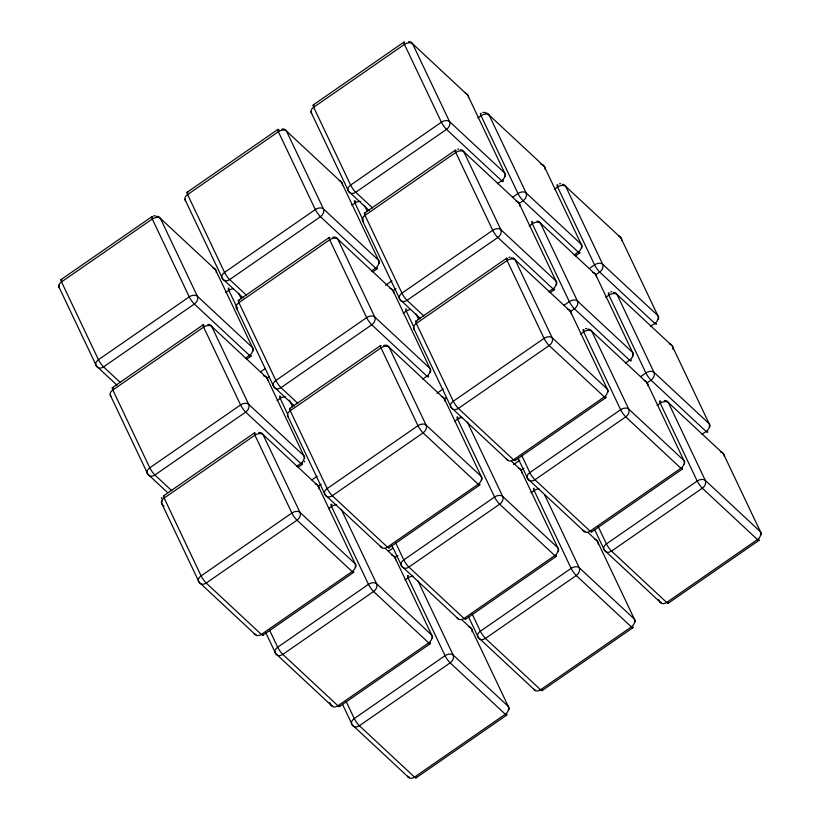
<?xml version="1.0" encoding="UTF-8"?>
<svg xmlns="http://www.w3.org/2000/svg" width="820" height="820" viewBox="0 0 820 820"><rect width="100%" height="100%" fill="white"/><g stroke="black" fill="none" stroke-linecap="round" stroke-linejoin="round"><path stroke-width="1.23" d="M304.271 462.029L304.661 461.199M161.397 498.673L161.929 497.586M61.018 279.62L151.833 216.726M187.103 192.3L277.908 129.406M313.219 104.96L403.963 42.107M225.736 292.535L228.872 290.362A6.252 4.018 -25.4 0 1 233.331 288.732M351.821 205.215L354.957 203.042A6.252 4.018 -25.4 0 1 360.564 201.412M477.906 117.895L481.032 115.722A6.252 4.018 -25.4 0 1 489.14 115.087L544.285 166.45L581.236 244.268A6.252 4.018 -25.4 0 1 581.749 247.773M112.34 387.706L203.155 324.812M238.425 300.386L329.23 237.492M364.541 213.046L455.284 150.193M245.323 358.279L249.495 355.388A6.252 4.633 -47 0 0 252.488 347.577L215.537 269.749L160.402 218.397A6.252 4.633 -47 0 0 156.097 216.398M371.409 270.959L375.58 268.068A6.252 1.179 55.3 0 0 377.036 267.679M497.484 183.639L501.666 180.748A6.252 1.179 55.3 0 0 503.121 180.359M246.748 359.139L250.971 356.218M372.833 271.82L377.046 268.898M260.606 371.798L264.778 368.908M385.646 285.206L391.909 280.87M512.766 197.159L517.984 193.54A6.252 4.018 -25.4 0 1 526.091 192.905L581.236 244.268A6.252 4.633 -47 0 1 578.243 252.078L574.072 254.969M266.766 378.256L268.847 376.81M392.852 290.936L395.978 288.763M518.927 203.616L523.109 200.726A6.252 4.633 -47 0 0 526.091 192.905L489.14 115.087A6.252 4.633 -47 0 0 485.686 113.016M554.484 189.225L557.62 187.062A6.252 4.018 -25.4 0 1 565.718 186.417L620.863 237.779L657.814 315.597A6.252 4.018 -25.4 0 1 658.327 319.103M277.058 400.621L280.194 398.448A6.252 4.018 -25.4 0 1 285.237 396.788M403.143 313.301L406.279 311.128A6.252 4.018 -25.4 0 1 410.143 309.57M529.228 225.971L532.354 223.809A6.252 4.018 -25.4 0 1 540.462 223.173L595.607 274.526L632.558 352.354A6.252 4.018 -25.4 0 1 632.548 356.772M163.662 495.782L254.477 432.898M289.747 408.462L380.552 345.579M415.863 321.122L506.606 258.269M575.496 255.83L579.709 252.919M296.645 466.365L300.817 463.474A6.252 1.179 55.3 0 0 302.149 462.736M422.731 379.045L426.902 376.154A6.252 1.179 55.3 0 0 428.45 376.072M548.805 291.725L552.987 288.835A6.252 4.633 -47 0 0 555.97 281.014L519.019 203.196L463.884 151.833A6.252 4.633 -47 0 0 460.43 149.773M550.24 292.576L554.453 289.665M298.07 467.215L302.293 464.304M589.354 268.488L594.572 264.88A6.252 4.018 -25.4 0 1 602.669 264.245L657.814 315.597A6.252 4.633 -47 0 1 654.821 323.418L650.649 326.309M595.515 274.946L599.686 272.055A6.252 4.633 -47 0 0 602.669 264.245L565.718 186.417A6.252 4.633 -47 0 0 562.264 184.357M311.928 479.884L317.145 476.266M436.968 393.282L443.23 388.946M564.088 305.245L569.305 301.627A6.252 4.018 -25.4 0 1 577.413 300.991L632.558 352.354A6.252 4.633 -47 0 1 629.565 360.164L625.393 363.055M318.088 486.332L321.214 484.169M444.173 399.012L446.254 397.567M570.249 311.692L574.43 308.802A6.252 4.633 -47 0 0 577.413 300.991L540.462 223.173A6.252 4.633 -47 0 0 537.008 221.103M605.806 297.311L608.942 295.138A6.252 4.018 -25.4 0 1 617.04 294.503L672.185 345.866L709.136 423.684A6.252 4.018 -25.4 0 1 709.649 427.189M328.379 508.697L331.516 506.534A6.252 4.018 -25.4 0 1 336.559 504.874M454.464 421.377L457.601 419.215A6.252 4.018 -25.4 0 1 462.06 417.575M580.55 334.058L583.676 331.895A6.252 4.018 -25.4 0 1 591.784 331.249L646.918 382.612L683.88 460.43A6.252 4.018 -25.4 0 1 684.372 463.976M262.83 635.254L353.615 572.391M605.775 397.741L515.001 460.614M388.916 547.934L479.69 485.071M388.506 551.214L392.678 548.324M513.545 464.622L519.808 460.286M640.676 376.575L645.893 372.967A6.252 4.018 -25.4 0 1 653.991 372.321L709.136 423.684A6.252 4.633 -47 0 1 706.143 431.505L701.971 434.395M394.666 557.672L397.792 555.499M520.751 470.352L523.877 468.179M646.836 383.032L651.008 380.142A6.252 4.633 -47 0 0 653.991 372.321L617.04 294.503A6.252 4.633 -47 0 0 613.585 292.443M404.957 580.037L408.093 577.864A6.252 4.018 -25.4 0 1 413.136 576.214M531.042 492.717L534.179 490.544A6.252 4.018 -25.4 0 1 539.222 488.894M657.127 405.398L660.264 403.225A6.252 4.018 -25.4 0 1 668.361 402.589L723.506 453.942L760.458 531.77A6.252 4.018 -25.4 0 1 761.196 534.64M339.408 706.594L430.192 643.72M465.493 619.274L556.268 556.401M591.579 531.954L682.353 469.081M415.986 777.924L506.77 715.05M758.93 540.411L668.156 603.284M542.071 690.604L632.855 627.73M153.463 215.957L155.123 215.691M482.877 112.463L485.276 112.442M457.621 149.209L458.821 149.086M559.455 183.793L560.654 183.67M508.943 257.296L510.142 257.162M610.777 291.879L611.976 291.756M585.521 328.625L586.72 328.502M372.567 207.931L355.747 192.259A6.252 1.179 55.3 0 1 350.632 185.084L313.681 107.266A6.252 1.179 55.3 0 1 314.162 105.349M369.205 210.576L348.654 191.429L311.702 113.611A6.252 4.633 -47 0 1 311.292 111.786M423.889 316.007L407.068 300.345A6.252 1.179 55.3 0 1 401.954 293.16L365.002 215.342A6.252 1.179 55.3 0 1 365.248 213.261M420.527 318.662L399.976 299.515L363.024 221.687A6.252 4.633 -47 0 1 362.84 218.233M511.495 461.229L520.843 469.932L557.795 547.75A6.252 4.018 -25.4 0 1 557.918 551.973M588.073 532.559L597.421 541.272L634.372 619.09A6.252 4.018 -25.4 0 1 635.111 621.96M507.898 459.753A6.252 4.018 -25.4 0 1 506.432 458.954L451.287 407.591L414.336 329.773A6.252 4.633 -47 0 1 413.936 327.949M585.213 531.247A6.252 4.018 -25.4 0 1 583.01 530.284L527.875 478.931L518.086 458.329M246.482 295.251L229.661 279.579A6.252 1.179 55.3 0 1 224.547 272.404L187.595 194.586A6.252 1.179 55.3 0 1 187.79 192.464M243.13 297.896L222.568 278.749L185.617 200.931A6.252 4.633 -47 0 1 185.217 199.096M297.803 403.327L280.983 387.665A6.252 1.179 55.3 0 1 275.868 380.48L238.917 302.662A6.252 1.179 55.3 0 1 239.112 300.55M294.441 405.982L273.89 386.835L236.939 309.007A6.252 4.633 -47 0 1 236.56 306.639M385.41 548.549L394.758 557.251L431.709 635.069A6.252 4.018 -25.4 0 1 432.345 638.278M461.988 619.879L471.336 628.591L508.287 706.409A6.252 4.018 -25.4 0 1 508.779 709.956M381.812 547.073A6.252 4.018 -25.4 0 1 380.347 546.274L325.212 494.911L288.261 417.093A6.252 4.633 -47 0 1 287.882 414.715M458.39 618.413A6.252 4.018 -25.4 0 1 456.924 617.614L401.79 566.251L392.011 545.649M534.968 689.743A6.252 4.018 -25.4 0 1 533.502 688.943L478.367 637.581L468.589 616.978M120.396 382.571L103.576 366.899A6.252 1.179 55.3 0 1 98.461 359.724L61.51 281.906A6.252 1.179 55.3 0 1 61.889 279.907M117.045 385.215L96.483 366.068L59.532 288.25A6.252 4.633 -47 0 1 59.368 284.745M171.718 490.647L154.898 474.985A6.252 1.179 55.3 0 1 149.783 467.81L112.832 389.982A6.252 1.179 55.3 0 1 113.621 388.311M167.423 492.43L147.805 474.155L110.854 396.337A6.252 4.633 -47 0 1 110.454 394.492M164.041 506.155L162.175 504.413A6.252 4.633 -47 0 1 162.011 500.907M256.086 634.485A6.252 4.018 -25.4 0 1 254.261 633.593L199.127 582.231L162.175 504.413A6.252 4.018 -25.4 0 1 164.154 498.068A6.252 1.179 55.3 0 1 164.349 495.946M409.631 777.227A6.252 4.018 -25.4 0 1 407.417 776.263L352.282 724.9L342.504 704.308M658.501 599.338L659.587 601.624A6.252 4.018 -25.4 0 0 661.412 602.515M598.282 526.747L606.431 543.916A6.252 1.179 55.3 0 0 611.546 551.091L666.68 602.454A6.252 1.179 55.3 0 0 668.239 602.372M594.664 529.659L604.453 550.261L659.587 601.624A6.252 4.633 -47 0 0 666.68 602.454L757.465 539.58A6.252 1.179 55.3 0 0 758.92 539.191M544.459 494.48L579.238 567.727L634.372 619.09A6.252 4.633 -47 0 1 631.38 626.9L540.595 689.774A6.252 4.633 -47 0 1 533.502 688.943M521.704 455.418L529.853 472.586A6.252 1.179 55.3 0 0 534.968 479.761L590.103 531.114A6.252 1.179 55.3 0 0 591.65 531.042M364.695 205.84L367.411 211.56M416.017 313.927L418.733 319.646M467.328 422.003L502.65 496.387L557.795 547.75A6.252 4.633 -47 0 1 554.802 555.57L464.017 618.444A6.252 4.633 -47 0 1 456.924 617.614M363.106 220.211L354.957 203.042A6.252 1.179 55.3 0 1 355.695 201.341M413.885 327.149L406.279 311.128A6.252 1.179 55.3 0 1 406.3 308.914M472.197 614.067L480.346 631.236A6.252 1.179 55.3 0 0 485.46 638.411L540.595 689.774A6.252 1.179 55.3 0 0 542.215 689.968M417.831 580.662L453.152 655.047L508.287 706.409A6.252 4.633 -47 0 1 505.294 714.22L414.52 777.093A6.252 4.633 -47 0 1 407.417 776.263M395.619 542.737L403.768 559.906A6.252 1.179 55.3 0 0 408.883 567.081L464.017 618.444A6.252 1.179 55.3 0 0 465.575 618.362M238.61 293.16L241.326 298.88M289.388 400.098L292.648 406.966M341.253 509.322L376.575 583.717L431.709 635.069A6.252 4.633 -47 0 1 428.716 642.89L337.932 705.764A6.252 4.633 -47 0 1 330.839 704.933L275.704 653.571L265.926 632.968M237.564 308.679L228.872 290.362A6.252 1.179 55.3 0 1 229.118 288.281M287.256 413.331L280.194 398.448A6.252 1.179 55.3 0 1 280.676 396.531M346.112 701.387L354.26 718.556A6.252 1.179 55.3 0 0 359.375 725.731L414.52 777.093A6.252 1.179 55.3 0 0 416.068 777.011M329.753 702.637L330.839 704.933A6.252 4.018 -25.4 0 0 332.674 705.825M269.534 630.057L277.683 647.226A6.252 1.179 55.3 0 0 282.797 654.401L337.932 705.764A6.252 1.179 55.3 0 0 339.49 705.682M660.838 401.38A6.252 1.179 55.3 0 0 660.264 403.225L697.215 481.043A6.252 1.179 55.3 0 0 702.33 488.218L757.465 539.58A6.252 4.633 -47 0 0 760.458 531.77L705.313 480.407L668.361 402.589A6.252 4.633 -47 0 0 664.364 400.549M724.306 456.525A6.252 4.018 -25.4 0 0 723.506 453.942A6.252 4.633 -47 0 0 720.38 451.892M468.404 626.552A6.252 4.633 -47 0 1 471.336 628.591A6.252 4.018 -25.4 0 1 471.971 631.8M408.575 575.947A6.252 1.179 55.3 0 0 408.093 577.864L445.045 655.682A6.252 1.179 55.3 0 0 450.159 662.867L505.294 714.22A6.252 1.179 55.3 0 0 506.75 713.83M595.002 539.324A6.252 4.633 -47 0 1 597.421 541.272A6.252 4.018 -25.4 0 1 598.159 544.142M534.199 488.33A6.252 1.179 55.3 0 0 534.179 490.544L571.13 568.362A6.252 1.179 55.3 0 0 576.245 575.537L631.38 626.9A6.252 1.179 55.3 0 0 632.927 626.828M414.336 329.773A6.252 4.018 -25.4 0 1 416.324 323.428A6.252 1.179 55.3 0 1 416.806 321.512M506.432 458.954A6.252 4.633 -47 0 0 513.525 459.784A6.252 1.179 55.3 0 0 515.073 459.702M507.682 258.71A6.252 1.179 55.3 0 0 507.098 260.555L416.324 323.428L453.275 401.246A6.252 1.179 55.3 0 0 458.39 408.421L513.525 459.784L604.309 396.911A6.252 1.179 55.3 0 0 605.765 396.521M608.03 391.97A6.252 4.018 -25.4 0 0 607.292 389.1L570.341 311.282L515.206 259.919A6.252 4.633 -47 0 0 511.208 257.88M571.15 313.855A6.252 4.018 -25.4 0 0 570.341 311.282A6.252 4.633 -47 0 0 567.604 309.273M315.249 483.882A6.252 4.633 -47 0 1 318.18 485.922L355.132 563.74A6.252 4.018 -25.4 0 1 355.46 567.624M318.918 488.792A6.252 4.018 -25.4 0 0 318.18 485.922L263.035 434.559A6.252 4.633 -47 0 0 258.741 432.56M255.42 433.278A6.252 1.179 55.3 0 0 254.938 435.194L291.889 513.012A6.252 1.179 55.3 0 0 297.004 520.198L352.139 571.55A6.252 1.179 55.3 0 0 353.594 571.161M254.261 633.593A6.252 4.633 -47 0 0 261.354 634.424A6.252 1.179 55.3 0 0 262.912 634.342M441.334 396.562A6.252 4.633 -47 0 1 444.266 398.602L481.217 476.42A6.252 4.018 -25.4 0 1 481.709 479.966M444.993 401.472A6.252 4.018 -25.4 0 0 444.266 398.602L389.121 347.239A6.252 4.633 -47 0 0 383.606 345.568M381.044 345.661A6.252 1.179 55.3 0 0 381.013 347.875L417.964 425.693A6.252 1.179 55.3 0 0 423.089 432.878L478.224 484.23A6.252 1.179 55.3 0 0 479.772 484.159M288.261 417.093A6.252 4.018 -25.4 0 1 290.239 410.748A6.252 1.179 55.3 0 1 290.618 408.749M380.347 546.274A6.252 4.633 -47 0 0 387.44 547.104A6.252 1.179 55.3 0 0 389.049 547.299M583.01 530.284A6.252 4.633 -47 0 0 590.103 531.114L680.887 468.251A6.252 1.179 55.3 0 0 682.342 467.861M584.26 330.04A6.252 1.179 55.3 0 0 583.676 331.895L620.627 409.713A6.252 1.179 55.3 0 0 625.752 416.888L680.887 468.251A6.252 4.633 -47 0 0 683.88 460.43L628.735 409.067L591.784 331.249A6.252 4.633 -47 0 0 587.786 329.22M647.615 385.656A6.252 4.018 -25.4 0 0 646.918 382.612A6.252 4.633 -47 0 0 644.182 380.603M391.827 555.222A6.252 4.633 -47 0 1 394.758 557.251A6.252 4.018 -25.4 0 1 395.568 559.793M331.997 504.618A6.252 1.179 55.3 0 0 331.516 506.534L368.467 584.352A6.252 1.179 55.3 0 0 373.582 591.527L428.716 642.89A6.252 1.179 55.3 0 0 430.172 642.501M518.414 467.984A6.252 4.633 -47 0 1 520.843 469.932A6.252 4.018 -25.4 0 1 521.582 472.802M458.083 417.298A6.252 1.179 55.3 0 0 457.601 419.215L494.552 497.033A6.252 1.179 55.3 0 0 499.667 504.208L554.802 555.57A6.252 1.179 55.3 0 0 556.349 555.489M460.184 416.908A6.252 4.633 -47 0 1 460.594 416.765M558 185.064A6.252 1.179 55.3 0 0 557.62 187.062L594.572 264.88A6.252 1.179 55.3 0 0 599.686 272.055L654.821 323.418A6.252 1.179 55.3 0 0 656.43 323.613M618.434 235.842A6.252 4.633 -47 0 1 620.863 237.779A6.252 4.018 -25.4 0 1 621.601 240.649M609.322 293.15A6.252 1.179 55.3 0 0 608.942 295.138L645.893 372.967A6.252 1.179 55.3 0 0 651.008 380.142L706.143 431.505A6.252 1.179 55.3 0 0 707.752 431.699M669.253 343.826A6.252 4.633 -47 0 1 672.185 345.866A6.252 4.018 -25.4 0 1 672.81 349.074M311.702 113.611A6.252 4.018 -25.4 0 1 313.681 107.266L404.455 44.393A6.252 4.018 -25.4 0 1 412.562 43.747L467.697 95.11L504.648 172.928A6.252 4.018 -25.4 0 1 505.171 176.443M404.66 42.271A6.252 1.179 55.3 0 0 404.455 44.393L441.406 122.211A6.252 1.179 55.3 0 0 446.521 129.386L501.666 180.748A6.252 4.633 -47 0 0 504.648 172.928L449.514 121.575L412.562 43.747A6.252 4.633 -47 0 0 408.565 41.718M465.278 93.172A6.252 4.633 -47 0 1 467.697 95.11A6.252 4.018 -25.4 0 1 468.507 97.652M363.024 221.687A6.252 4.018 -25.4 0 1 365.002 215.342L455.776 152.479A6.252 4.018 -25.4 0 1 463.884 151.833L500.835 229.651L555.97 281.014A6.252 4.018 -25.4 0 1 556.257 284.981M456.156 150.48A6.252 1.179 55.3 0 0 455.776 152.479L492.728 230.297A6.252 1.179 55.3 0 0 497.842 237.472L552.987 288.835A6.252 1.179 55.3 0 0 554.597 289.029M516.098 201.166A6.252 4.633 -47 0 1 519.019 203.196A6.252 4.018 -25.4 0 1 519.757 206.066M252.98 351.124A6.252 4.018 -25.4 0 0 252.488 347.577L197.353 296.215L160.402 218.397A6.252 4.018 -25.4 0 0 152.294 219.032L61.51 281.906A6.252 4.018 -25.4 0 0 59.532 288.25M212.605 267.72A6.252 4.633 -47 0 1 215.537 269.749A6.252 4.018 -25.4 0 1 216.275 272.63M152.54 216.941A6.252 1.179 55.3 0 0 152.294 219.032L189.246 296.85A6.252 1.179 55.3 0 0 194.361 304.025L249.495 355.388A6.252 1.179 55.3 0 0 251.104 355.583M304.548 458.534A6.252 4.018 -25.4 0 0 303.81 455.654L266.859 377.835L211.714 326.473A6.252 4.633 -47 0 0 207.819 324.433M263.394 375.775A6.252 4.633 -47 0 1 266.859 377.835A6.252 4.018 -25.4 0 1 267.668 380.377M204.098 325.202A6.252 1.179 55.3 0 0 203.616 327.118L240.567 404.936A6.252 1.179 55.3 0 0 245.682 412.111L300.817 463.474A6.252 4.633 -47 0 0 303.81 455.654L248.675 404.291L211.714 326.473A6.252 4.018 -25.4 0 0 203.616 327.118L112.832 389.982A6.252 4.018 -25.4 0 0 110.854 396.337M379.199 263.466A6.252 4.018 -25.4 0 0 378.573 260.258L341.622 182.429L286.477 131.077A6.252 4.633 -47 0 0 281.772 129.15M339.193 180.492A6.252 4.633 -47 0 1 341.622 182.429A6.252 4.018 -25.4 0 1 342.35 185.31M279.118 130.001A6.252 1.179 55.3 0 0 278.369 131.712L187.595 194.586A6.252 4.018 -25.4 0 0 185.617 200.931M430.018 372.557A6.252 4.018 -25.4 0 0 429.895 368.334L392.944 290.516L337.799 239.153A6.252 4.633 -47 0 0 332.694 237.349M390.012 288.486A6.252 4.633 -47 0 1 392.944 290.516A6.252 4.018 -25.4 0 1 393.754 293.058M329.947 237.708A6.252 1.179 55.3 0 0 329.691 239.799L366.642 317.617A6.252 1.179 55.3 0 0 371.767 324.792L426.902 376.154A6.252 4.633 -47 0 0 429.895 368.334L374.75 316.971L337.799 239.153A6.252 4.018 -25.4 0 0 329.691 239.799L238.917 302.662A6.252 4.018 -25.4 0 0 236.939 309.007M481.237 113.611A6.252 1.179 55.3 0 0 481.032 115.722L517.984 193.54A6.252 1.179 55.3 0 0 523.109 200.726L578.243 252.078A6.252 1.179 55.3 0 0 579.853 252.283M540.821 164.379A6.252 4.633 -47 0 1 544.285 166.45A6.252 4.018 -25.4 0 1 545.013 169.32M532.744 221.81A6.252 1.179 55.3 0 0 532.354 223.809L569.305 301.627A6.252 1.179 55.3 0 0 574.43 308.802L629.565 360.164A6.252 1.179 55.3 0 0 631.021 359.775M592.675 272.496A6.252 4.633 -47 0 1 595.607 274.526A6.252 4.018 -25.4 0 1 596.417 277.068M189.246 296.85L98.461 359.724A6.252 4.018 -25.4 0 0 96.483 366.068A6.252 4.633 -47 0 0 103.576 366.899L194.361 304.025A6.252 4.633 -47 0 0 197.353 296.215A6.252 4.018 -25.4 0 0 189.246 296.85M315.331 209.53L224.547 272.404A6.252 4.018 -25.4 0 0 222.568 278.749A6.252 4.633 -47 0 0 229.661 279.579L320.446 216.705A6.252 4.633 -47 0 0 323.428 208.895L286.477 131.077A6.252 4.018 -25.4 0 0 278.369 131.712L315.331 209.53A6.252 1.179 55.3 0 0 320.446 216.705L375.58 268.068A6.252 4.633 -47 0 0 378.573 260.258L323.428 208.895A6.252 4.018 -25.4 0 0 315.331 209.53M441.406 122.211L350.632 185.084A6.252 4.018 -25.4 0 0 348.654 191.429A6.252 4.633 -47 0 0 355.747 192.259L446.521 129.386A6.252 4.633 -47 0 0 449.514 121.575A6.252 4.018 -25.4 0 0 441.406 122.211M240.567 404.936L149.783 467.81A6.252 4.018 -25.4 0 0 147.805 474.155A6.252 4.633 -47 0 0 154.898 474.985L245.682 412.111A6.252 4.633 -47 0 0 248.675 404.291A6.252 4.018 -25.4 0 0 240.567 404.936M366.642 317.617L275.868 380.48A6.252 4.018 -25.4 0 0 273.89 386.835A6.252 4.633 -47 0 0 280.983 387.665L371.767 324.792A6.252 4.633 -47 0 0 374.75 316.971A6.252 4.018 -25.4 0 0 366.642 317.617M492.728 230.297L401.954 293.16A6.252 4.018 -25.4 0 0 399.976 299.515A6.252 4.633 -47 0 0 407.068 300.345L497.842 237.472A6.252 4.633 -47 0 0 500.835 229.651A6.252 4.018 -25.4 0 0 492.728 230.297M254.938 435.194L164.154 498.068L201.105 575.886A6.252 1.179 55.3 0 0 206.22 583.061L261.354 634.424L352.139 571.55A6.252 4.633 -47 0 0 355.132 563.74L299.987 512.377L263.035 434.559A6.252 4.018 -25.4 0 0 254.938 435.194M381.013 347.875L290.239 410.748L327.19 488.566A6.252 1.179 55.3 0 0 332.305 495.741L387.44 547.104L478.224 484.23A6.252 4.633 -47 0 0 481.217 476.42L426.072 425.057L389.121 347.239A6.252 4.018 -25.4 0 0 381.013 347.875M291.889 513.012L201.105 575.886A6.252 4.018 -25.4 0 0 199.127 582.231A6.252 4.633 -47 0 0 206.22 583.061L297.004 520.198A6.252 4.633 -47 0 0 299.987 512.377A6.252 4.018 -25.4 0 0 291.889 513.012M417.964 425.693L327.19 488.566A6.252 4.018 -25.4 0 0 325.212 494.911A6.252 4.633 -47 0 0 332.305 495.741L423.089 432.878A6.252 4.633 -47 0 0 426.072 425.057A6.252 4.018 -25.4 0 0 417.964 425.693M544.049 338.373L453.275 401.246A6.252 4.018 -25.4 0 0 451.287 407.591A6.252 4.633 -47 0 0 458.39 408.421L549.164 345.548A6.252 4.633 -47 0 0 552.157 337.737L515.206 259.919A6.252 4.018 -25.4 0 0 507.098 260.555L544.049 338.373A6.252 1.179 55.3 0 0 549.164 345.548L604.309 396.911A6.252 4.633 -47 0 0 607.292 389.1L552.157 337.737A6.252 4.018 -25.4 0 0 544.049 338.373M368.467 584.352L277.683 647.226A6.252 4.018 -25.4 0 0 275.704 653.571A6.252 4.633 -47 0 0 282.797 654.401L373.582 591.527A6.252 4.633 -47 0 0 376.575 583.717A6.252 4.018 -25.4 0 0 368.467 584.352M494.552 497.033L403.768 559.906A6.252 4.018 -25.4 0 0 401.79 566.251A6.252 4.633 -47 0 0 408.883 567.081L499.667 504.208A6.252 4.633 -47 0 0 502.65 496.387A6.252 4.018 -25.4 0 0 494.552 497.033M620.627 409.713L529.853 472.586A6.252 4.018 -25.4 0 0 527.875 478.931A6.252 4.633 -47 0 0 534.968 479.761L625.752 416.888A6.252 4.633 -47 0 0 628.735 409.067A6.252 4.018 -25.4 0 0 620.627 409.713M445.045 655.682L354.26 718.556A6.252 4.018 -25.4 0 0 352.282 724.9A6.252 4.633 -47 0 0 359.375 725.731L450.159 662.867A6.252 4.633 -47 0 0 453.152 655.047A6.252 4.018 -25.4 0 0 445.045 655.682M571.13 568.362L480.346 631.236A6.252 4.018 -25.4 0 0 478.367 637.581A6.252 4.633 -47 0 0 485.46 638.411L576.245 575.537A6.252 4.633 -47 0 0 579.238 567.727A6.252 4.018 -25.4 0 0 571.13 568.362M697.215 481.043L606.431 543.916A6.252 4.018 -25.4 0 0 604.453 550.261A6.252 4.633 -47 0 0 611.546 551.091L702.33 488.218A6.252 4.633 -47 0 0 705.313 480.407A6.252 4.018 -25.4 0 0 697.215 481.043"/></g></svg>
